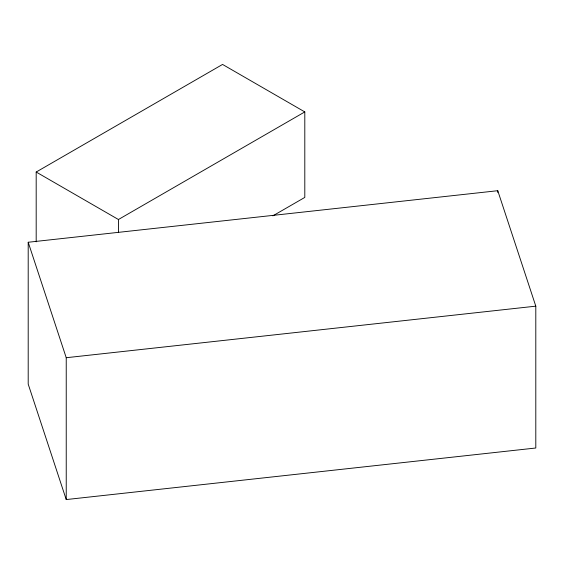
<?xml version="1.0" encoding="UTF-8"?>
<svg xmlns="http://www.w3.org/2000/svg" width="564" height="564" viewBox="0 0 564 564"><rect width="100%" height="100%" fill="white"/><g stroke="black" fill="none" stroke-linecap="round" stroke-linejoin="round"><path stroke-width="0.85" d="M36.188 241.822L36.188 172.034L222.554 64.437L304.8 111.919L304.8 197.414L272.849 215.857M36.188 172.034L118.433 219.516L304.8 111.919M28.2 242.259L497.765 190.702L535.8 306.16L535.8 448.006L66.235 499.563L28.2 384.112L28.2 242.259L66.235 357.717L66.235 499.563M66.235 357.717L535.8 306.16M497.765 190.702L497.765 192.465M118.433 219.516L118.433 232.601"/></g></svg>
